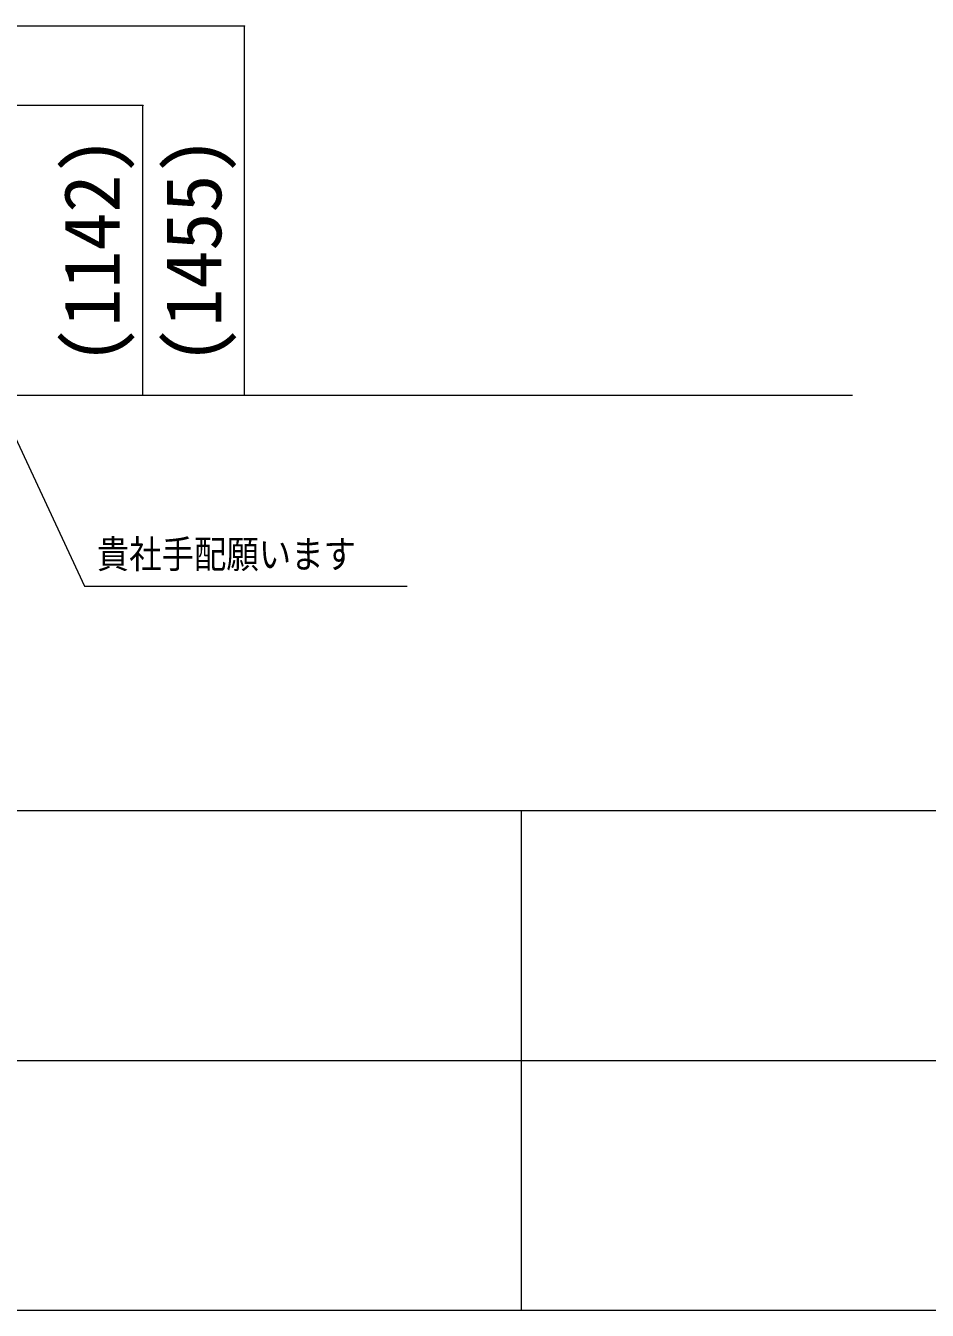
# Model space of a CAD drawing. Units: millimetres, scale not verified. Extents: x -52572 to 20616, y -26431 to 14081.
# Drawn here: x 1840 to 5388, y -14079 to -9024 of the extents above; entities that cross this region are included whole.
import ezdxf
from ezdxf.enums import TextEntityAlignment as Align

# ---------------------------------------------------------------- set-up
doc = ezdxf.new("R2010")
doc.units = ezdxf.units.MM
doc.header["$LTSCALE"] = 100
doc.layers.add('F-0', color=7, linetype='Continuous', lineweight=18)
doc.layers.add('F-E_0', color=7, linetype='Continuous', lineweight=18)
doc.styles.add('ＭＳ ゴシック', font='')
doc.styles.get('ＭＳ ゴシック').set_extended_font_data('MS Gothic')

# ---------------------------------------------------------------- blocks, each defined once
blk = doc.blocks.new('SYM0008')
at = {"layer": 'F-E_0', "color": 3}
for p, q in [((0, 0), (8.394, -18)), ((8.394, -18), (33.795, -18))]:
    blk.add_line(p, q, dxfattribs=at)
blk.add_circle((0, 0), 0.5, dxfattribs=at)
at = {"layer": 'F-E_0', "style": 'ＭＳ ゴシック', "width": 0.85}
blk.add_text('貴社手配願います', height=2.199, dxfattribs=at).set_placement((9.367, -17.25), align=Align.BOTTOM_LEFT)
blk = doc.blocks.new('_OPEN')
at = {"layer": 'F-E_0'}
blk.add_line((0, 0), (-1, 0), dxfattribs=at)
blk.add_lwpolyline([(-1, 0.17), (0, 0), (-1, -0.17)], dxfattribs=at)

msp = doc.modelspace()

# ---------------------------------------------------------------- linework, layer by layer
at = {"layer": 'F-0', "color": 6}
for p, q in [((20616.5, -12113.9), (-20618, -12113.9)), ((-20618, -14078.9), (20616.5, -14078.9))]:
    msp.add_line(p, q, dxfattribs=at)
at = {"layer": 'F-0'}
for p, q in [((3790.3, -12113.9), (3790.3, -14078.9)), ((-2492.7, -13096.4), (20616.5, -13096.4))]:
    msp.add_line(p, q, dxfattribs=at)
at = {"layer": 'F-E_0'}
for p, q in [((1366.5, -9024.2), (2701.9, -9024.2)), ((2701.4, -10476.6), (2701.4, -9026.7)), ((1294.3, -9337.1), (2301.9, -9337.1)), ((2301.4, -10476.6), (2301.4, -9339.6)), ((3004.4, -10479.1), (-3495.6, -10479.1)), ((2991.6, -10479.1), (479.1, -10479.1)), ((5093.4, -10479.1), (2300.9, -10479.1)), ((5093.4, -10479.1), (2700.9, -10479.1))]:
    msp.add_line(p, q, dxfattribs=at)

# ---------------------------------------------------------------- block references
at = {"layer": 'F-E_0', "xscale": 2.5, "yscale": 2.5}
for p, rotation in [((2701.4, -9024.2), 90), ((2301.4, -9337.1), 90), ((2301.4, -10479.1), 270), ((2701.4, -10479.1), 270)]:
    msp.add_blockref('_OPEN', p, dxfattribs=dict(at, rotation=rotation))
at = {"layer": 'F-E_0', "xscale": 50, "yscale": 50}
msp.add_blockref('SYM0008', (1651.3, -10329.1), dxfattribs=at)

# ---------------------------------------------------------------- texts
at = {"layer": 'F-E_0', "style": 'ＭＳ ゴシック'}
for s, p in [('(1142)', (2275.7, -10358)), ('(1455)', (2675.7, -10358))]:
    msp.add_text(s, height=219.9, rotation=90, dxfattribs=at).set_placement(p, align=Align.BOTTOM_LEFT)

doc.saveas('drawing.dxf')
